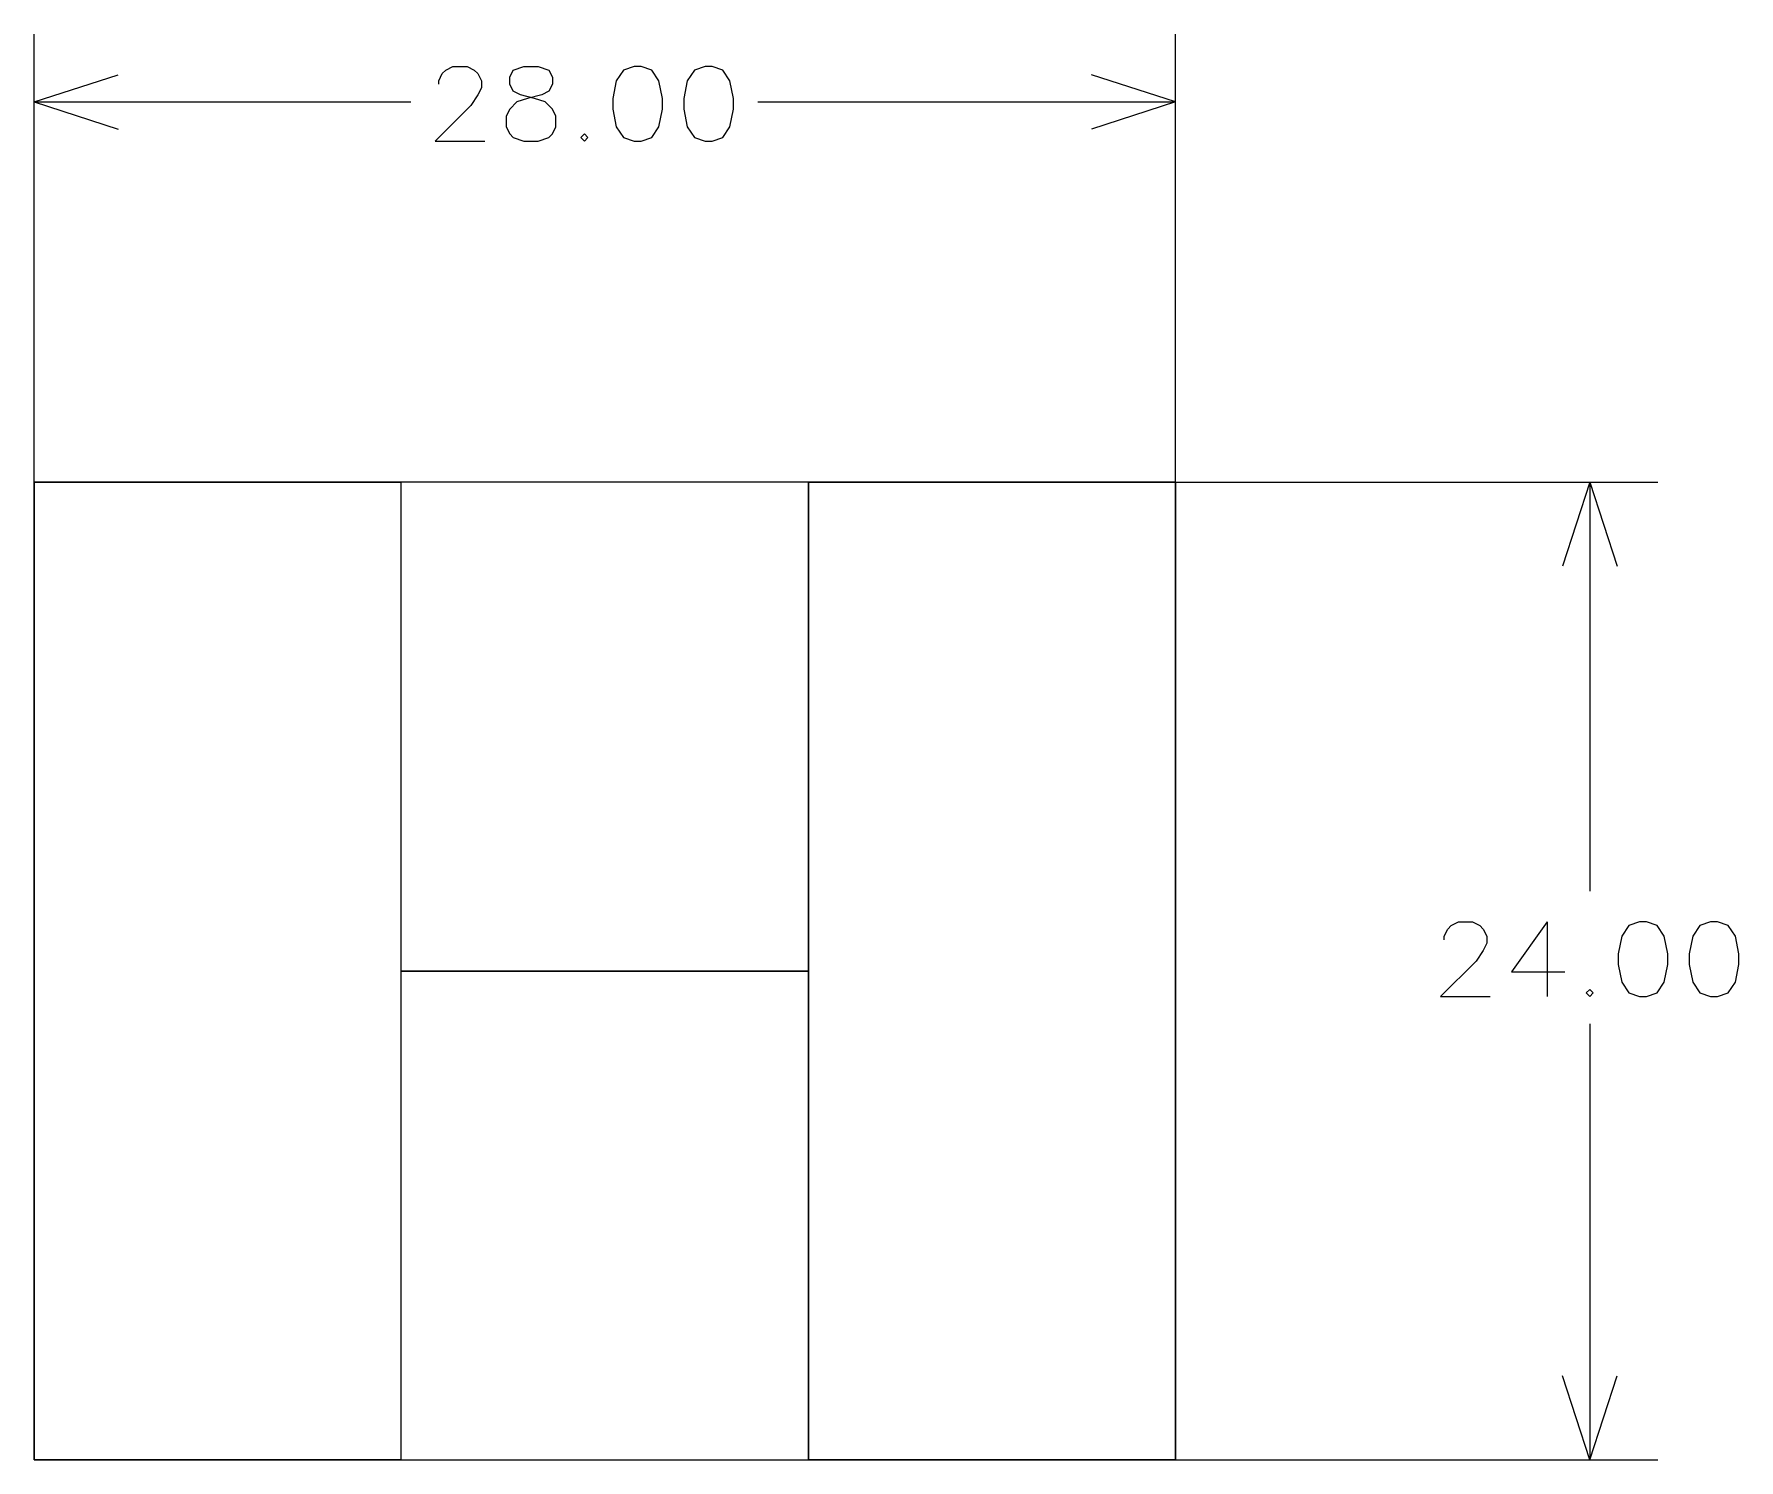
# Model space of a CAD drawing. Extents: x -110 to 4, y -65 to 76.
# Drawn here: x -110.03 to -68.21, y -64.86 to -29.86 of the extents above; entities that cross this region are included whole.
import ezdxf

# ---------------------------------------------------------------- set-up
doc = ezdxf.new("R2010")
doc.units = 0

msp = doc.modelspace()

# ---------------------------------------------------------------- linework, layer by layer
for p, q in [((-110.034584, -40.857652), (-110.034584, -29.857652)), ((-82.034584, -40.857652), (-82.034584, -29.857652)), ((-110.034584, -31.524318), (-107.973962, -30.854781)), ((-100.106554, -31.001591), (-100.019433, -30.827348)), ((-100.019433, -30.827348), (-99.932311, -30.740227)), ((-99.932311, -30.740227), (-99.758069, -30.653106)), ((-99.758069, -30.653106), (-99.409584, -30.653106)), ((-99.409584, -30.653106), (-99.235342, -30.740227)), ((-99.235342, -30.740227), (-99.148221, -30.827348)), ((-99.148221, -30.827348), (-99.061099, -31.001591)), ((-98.36413, -30.91447), (-98.277008, -30.740227)), ((-98.36413, -31.088712), (-98.36413, -30.91447)), ((-98.277008, -30.740227), (-98.015645, -30.653106)), ((-98.015645, -30.653106), (-97.66716, -30.653106)), ((-97.66716, -30.653106), (-97.405796, -30.740227)), ((-97.405796, -30.740227), (-97.318675, -30.91447)), ((-97.318675, -30.91447), (-97.318675, -31.088712)), ((-95.576251, -30.740227), (-95.750493, -31.001591)), ((-95.314887, -30.653106), (-95.576251, -30.740227)), ((-95.140645, -30.653106), (-95.314887, -30.653106)), ((-94.879281, -30.740227), (-95.140645, -30.653106)), ((-94.705039, -31.001591), (-94.879281, -30.740227)), ((-93.833827, -30.740227), (-94.008069, -31.001591)), ((-93.572463, -30.653106), (-93.833827, -30.740227)), ((-93.398221, -30.653106), (-93.572463, -30.653106)), ((-93.136857, -30.740227), (-93.398221, -30.653106)), ((-92.962614, -31.001591), (-93.136857, -30.740227)), ((-82.034584, -31.524318), (-84.095207, -30.854781)), ((-100.106554, -31.088712), (-100.106554, -31.001591)), ((-99.148221, -31.350076), (-99.322463, -31.611439)), ((-99.061099, -31.175833), (-99.148221, -31.350076)), ((-99.061099, -31.001591), (-99.061099, -31.175833)), ((-98.277008, -31.262955), (-98.36413, -31.088712)), ((-98.102766, -31.350076), (-98.277008, -31.262955)), ((-97.754281, -31.437197), (-98.102766, -31.350076)), ((-97.580039, -31.350076), (-97.928524, -31.437197)), ((-97.405796, -31.262955), (-97.580039, -31.350076)), ((-97.318675, -31.088712), (-97.405796, -31.262955)), ((-95.750493, -31.001591), (-95.837614, -31.437197)), ((-94.617917, -31.437197), (-94.705039, -31.001591)), ((-94.008069, -31.001591), (-94.09519, -31.437197)), ((-92.875493, -31.437197), (-92.962614, -31.001591)), ((-110.034584, -31.524318), (-100.788372, -31.524318)), ((-110.034584, -31.524318), (-107.973962, -32.193855)), ((-99.322463, -31.611439), (-100.193675, -32.482652)), ((-98.36413, -31.698561), (-98.451251, -31.872803)), ((-98.189887, -31.524318), (-98.36413, -31.698561)), ((-97.928524, -31.437197), (-98.189887, -31.524318)), ((-97.492917, -31.524318), (-97.754281, -31.437197)), ((-97.318675, -31.698561), (-97.492917, -31.524318)), ((-97.231554, -31.872803), (-97.318675, -31.698561)), ((-95.837614, -31.437197), (-95.837614, -31.698561)), ((-95.837614, -31.698561), (-95.750493, -32.134167)), ((-94.705039, -32.134167), (-94.617917, -31.698561)), ((-94.617917, -31.698561), (-94.617917, -31.437197)), ((-94.09519, -31.437197), (-94.09519, -31.698561)), ((-94.09519, -31.698561), (-94.008069, -32.134167)), ((-92.962614, -32.134167), (-92.875493, -31.698561)), ((-92.875493, -31.698561), (-92.875493, -31.437197)), ((-92.280796, -31.524318), (-82.034584, -31.524318)), ((-82.034584, -31.524318), (-84.095207, -32.193855)), ((-98.451251, -31.872803), (-98.451251, -32.134167)), ((-98.451251, -32.134167), (-98.36413, -32.308409)), ((-97.318675, -32.308409), (-97.231554, -32.134167)), ((-97.231554, -32.134167), (-97.231554, -31.872803)), ((-95.750493, -32.134167), (-95.576251, -32.39553)), ((-94.879281, -32.39553), (-94.705039, -32.134167)), ((-94.008069, -32.134167), (-93.833827, -32.39553)), ((-93.136857, -32.39553), (-92.962614, -32.134167)), ((-100.193675, -32.482652), (-98.973978, -32.482652)), ((-98.36413, -32.308409), (-98.277008, -32.39553)), ((-98.277008, -32.39553), (-98.015645, -32.482652)), ((-98.015645, -32.482652), (-97.66716, -32.482652)), ((-97.66716, -32.482652), (-97.405796, -32.39553)), ((-97.405796, -32.39553), (-97.318675, -32.308409)), ((-96.534584, -32.308409), (-96.621705, -32.39553)), ((-96.621705, -32.39553), (-96.534584, -32.482652)), ((-96.447463, -32.39553), (-96.534584, -32.308409)), ((-96.534584, -32.482652), (-96.447463, -32.39553)), ((-95.576251, -32.39553), (-95.314887, -32.482652)), ((-95.314887, -32.482652), (-95.140645, -32.482652)), ((-95.140645, -32.482652), (-94.879281, -32.39553)), ((-93.833827, -32.39553), (-93.572463, -32.482652)), ((-93.572463, -32.482652), (-93.398221, -32.482652)), ((-93.398221, -32.482652), (-93.136857, -32.39553)), ((-101.034584, -40.857652), (-110.034584, -40.857652)), ((-110.034584, -40.857652), (-101.034584, -40.857652)), ((-110.034584, -64.857652), (-110.034584, -40.857652)), ((-110.034584, -40.857652), (-110.034584, -64.857652)), ((-110.034584, -40.857652), (-110.034584, -40.857652)), ((-110.034584, -40.857652), (-101.034584, -40.857652)), ((-110.034584, -64.857652), (-110.034584, -40.857652)), ((-91.034584, -40.857652), (-101.034584, -40.857652)), ((-101.034584, -40.857652), (-101.034584, -41.057987)), ((-91.034584, -40.857652), (-101.034584, -40.857652)), ((-101.034584, -40.857652), (-101.034584, -41.057987)), ((-91.034584, -40.857652), (-101.034584, -40.857652)), ((-101.034584, -40.857652), (-101.034584, -41.057987)), ((-91.034584, -41.057987), (-91.034584, -40.857652)), ((-91.034584, -40.857652), (-91.034584, -41.057987)), ((-82.034584, -40.857652), (-91.034584, -40.857652)), ((-91.034584, -41.057987), (-91.034584, -40.857652)), ((-82.034584, -40.857652), (-91.034584, -40.857652)), ((-91.034584, -40.857652), (-82.034584, -40.857652)), ((-82.034584, -40.857652), (-82.034584, -40.857652)), ((-82.034584, -40.857652), (-82.034584, -40.857652)), ((-82.034584, -64.857652), (-82.034584, -40.857652)), ((-82.034584, -64.857652), (-82.034584, -40.857652)), ((-82.034584, -40.857652), (-70.201251, -40.857652)), ((-82.034584, -40.857652), (-82.034584, -64.857652)), ((-71.867917, -40.857652), (-72.537454, -42.918274)), ((-71.867917, -40.857652), (-71.867917, -50.899318)), ((-71.867917, -40.857652), (-71.198381, -42.918274)), ((-101.034584, -41.057987), (-101.034584, -41.700192)), ((-101.034584, -41.057987), (-101.034584, -41.700192)), ((-101.034584, -41.057987), (-101.034584, -41.700192)), ((-91.034584, -41.700192), (-91.034584, -41.057987)), ((-91.034584, -41.057987), (-91.034584, -41.700192)), ((-91.034584, -41.700192), (-91.034584, -41.057987)), ((-101.034584, -41.700192), (-101.034584, -42.813705)), ((-101.034584, -41.700192), (-101.034584, -42.813705)), ((-101.034584, -41.700192), (-101.034584, -42.813705)), ((-91.034584, -42.813705), (-91.034584, -41.700192)), ((-91.034584, -41.700192), (-91.034584, -42.813705)), ((-91.034584, -42.813705), (-91.034584, -41.700192)), ((-101.034584, -42.813705), (-101.034584, -44.37237)), ((-101.034584, -42.813705), (-101.034584, -44.37237)), ((-101.034584, -42.813705), (-101.034584, -44.37237)), ((-91.034584, -44.37237), (-91.034584, -42.813705)), ((-91.034584, -42.813705), (-91.034584, -44.37237)), ((-91.034584, -44.37237), (-91.034584, -42.813705)), ((-101.034584, -44.37237), (-101.034584, -46.291134)), ((-101.034584, -44.37237), (-101.034584, -46.291134)), ((-101.034584, -44.37237), (-101.034584, -46.291134)), ((-91.034584, -46.291134), (-91.034584, -44.37237)), ((-91.034584, -44.37237), (-91.034584, -46.291134)), ((-91.034584, -46.291134), (-91.034584, -44.37237)), ((-101.034584, -46.291134), (-101.034584, -48.440515)), ((-101.034584, -46.291134), (-101.034584, -48.440515)), ((-101.034584, -46.291134), (-101.034584, -48.440515)), ((-91.034584, -48.440515), (-91.034584, -46.291134)), ((-91.034584, -46.291134), (-91.034584, -48.440515)), ((-91.034584, -48.440515), (-91.034584, -46.291134)), ((-101.034584, -48.440515), (-101.034584, -50.674095)), ((-101.034584, -48.440515), (-101.034584, -50.674095)), ((-101.034584, -48.440515), (-101.034584, -50.674095)), ((-91.034584, -50.674095), (-91.034584, -48.440515)), ((-91.034584, -48.440515), (-91.034584, -50.674095)), ((-91.034584, -50.674095), (-91.034584, -48.440515)), ((-101.034584, -50.674095), (-101.034584, -52.857652)), ((-101.034584, -50.674095), (-101.034584, -52.857652)), ((-101.034584, -50.674095), (-101.034584, -52.857652)), ((-91.034584, -52.857652), (-91.034584, -50.674095)), ((-91.034584, -50.674095), (-91.034584, -52.857652)), ((-91.034584, -52.857652), (-91.034584, -50.674095)), ((-75.439887, -52.001591), (-75.352766, -51.827348)), ((-75.352766, -51.827348), (-75.265645, -51.740227)), ((-75.265645, -51.740227), (-75.091402, -51.653106)), ((-75.091402, -51.653106), (-74.742917, -51.653106)), ((-74.742917, -51.653106), (-74.568675, -51.740227)), ((-74.568675, -51.740227), (-74.481554, -51.827348)), ((-74.481554, -51.827348), (-74.394433, -52.001591)), ((-72.913372, -51.653106), (-73.784584, -52.872803)), ((-72.913372, -51.653106), (-72.913372, -53.482652)), ((-70.909584, -51.740227), (-71.083827, -52.001591)), ((-70.648221, -51.653106), (-70.909584, -51.740227)), ((-70.473978, -51.653106), (-70.648221, -51.653106)), ((-70.212614, -51.740227), (-70.473978, -51.653106)), ((-70.038372, -52.001591), (-70.212614, -51.740227)), ((-69.16716, -51.740227), (-69.341402, -52.001591)), ((-68.905796, -51.653106), (-69.16716, -51.740227)), ((-68.731554, -51.653106), (-68.905796, -51.653106)), ((-68.47019, -51.740227), (-68.731554, -51.653106)), ((-68.295948, -52.001591), (-68.47019, -51.740227)), ((-75.439887, -52.088712), (-75.439887, -52.001591)), ((-74.394433, -52.175833), (-74.481554, -52.350076)), ((-74.394433, -52.001591), (-74.394433, -52.175833)), ((-71.083827, -52.001591), (-71.170948, -52.437197)), ((-69.951251, -52.437197), (-70.038372, -52.001591)), ((-69.341402, -52.001591), (-69.428524, -52.437197)), ((-68.208827, -52.437197), (-68.295948, -52.001591)), ((-74.655796, -52.611439), (-75.527008, -53.482652)), ((-74.481554, -52.350076), (-74.655796, -52.611439)), ((-71.170948, -52.437197), (-71.170948, -52.698561)), ((-71.170948, -52.698561), (-71.083827, -53.134167)), ((-70.038372, -53.134167), (-69.951251, -52.698561)), ((-69.951251, -52.698561), (-69.951251, -52.437197)), ((-69.428524, -52.437197), (-69.428524, -52.698561)), ((-69.428524, -52.698561), (-69.341402, -53.134167)), ((-68.295948, -53.134167), (-68.208827, -52.698561)), ((-68.208827, -52.698561), (-68.208827, -52.437197)), ((-91.034584, -52.857652), (-101.034584, -52.857652)), ((-101.034584, -52.857652), (-101.034584, -55.041208)), ((-101.034584, -52.857652), (-101.034584, -55.041208)), ((-101.034584, -52.857652), (-91.034584, -52.857652)), ((-101.034584, -52.857652), (-101.034584, -55.041208)), ((-91.034584, -55.041208), (-91.034584, -52.857652)), ((-91.034584, -55.041208), (-91.034584, -52.857652)), ((-91.034584, -52.857652), (-91.034584, -55.041208)), ((-73.784584, -52.872803), (-72.477766, -52.872803)), ((-75.527008, -53.482652), (-74.307311, -53.482652)), ((-71.867917, -53.308409), (-71.955039, -53.39553)), ((-71.955039, -53.39553), (-71.867917, -53.482652)), ((-71.780796, -53.39553), (-71.867917, -53.308409)), ((-71.867917, -53.482652), (-71.780796, -53.39553)), ((-71.083827, -53.134167), (-70.909584, -53.39553)), ((-70.909584, -53.39553), (-70.648221, -53.482652)), ((-70.648221, -53.482652), (-70.473978, -53.482652)), ((-70.473978, -53.482652), (-70.212614, -53.39553)), ((-70.212614, -53.39553), (-70.038372, -53.134167)), ((-69.341402, -53.134167), (-69.16716, -53.39553)), ((-69.16716, -53.39553), (-68.905796, -53.482652)), ((-68.905796, -53.482652), (-68.731554, -53.482652)), ((-68.731554, -53.482652), (-68.47019, -53.39553)), ((-68.47019, -53.39553), (-68.295948, -53.134167)), ((-71.867917, -54.149318), (-71.867917, -64.857652)), ((-101.034584, -55.041208), (-101.034584, -57.274788)), ((-101.034584, -55.041208), (-101.034584, -57.274788)), ((-101.034584, -55.041208), (-101.034584, -57.274788)), ((-91.034584, -57.274788), (-91.034584, -55.041208)), ((-91.034584, -57.274788), (-91.034584, -55.041208)), ((-91.034584, -55.041208), (-91.034584, -57.274788)), ((-101.034584, -57.274788), (-101.034584, -59.424169)), ((-101.034584, -57.274788), (-101.034584, -59.424169)), ((-101.034584, -57.274788), (-101.034584, -59.424169)), ((-91.034584, -59.424169), (-91.034584, -57.274788)), ((-91.034584, -59.424169), (-91.034584, -57.274788)), ((-91.034584, -57.274788), (-91.034584, -59.424169)), ((-101.034584, -59.424169), (-101.034584, -61.342933)), ((-101.034584, -59.424169), (-101.034584, -61.342933)), ((-101.034584, -59.424169), (-101.034584, -61.342933)), ((-91.034584, -61.342933), (-91.034584, -59.424169)), ((-91.034584, -61.342933), (-91.034584, -59.424169)), ((-91.034584, -59.424169), (-91.034584, -61.342933)), ((-101.034584, -61.342933), (-101.034584, -62.901598)), ((-101.034584, -61.342933), (-101.034584, -62.901598)), ((-101.034584, -61.342933), (-101.034584, -62.901598)), ((-91.034584, -62.901598), (-91.034584, -61.342933)), ((-91.034584, -62.901598), (-91.034584, -61.342933)), ((-91.034584, -61.342933), (-91.034584, -62.901598)), ((-101.034584, -62.901598), (-101.034584, -64.015111)), ((-101.034584, -62.901598), (-101.034584, -64.015111)), ((-101.034584, -62.901598), (-101.034584, -64.015111)), ((-91.034584, -64.015111), (-91.034584, -62.901598)), ((-91.034584, -64.015111), (-91.034584, -62.901598)), ((-91.034584, -62.901598), (-91.034584, -64.015111)), ((-71.867917, -64.857652), (-72.537454, -62.797029)), ((-71.867917, -64.857652), (-71.198381, -62.797029)), ((-101.034584, -64.015111), (-101.034584, -64.657316)), ((-101.034584, -64.015111), (-101.034584, -64.657316)), ((-101.034584, -64.015111), (-101.034584, -64.657316)), ((-91.034584, -64.657316), (-91.034584, -64.015111)), ((-91.034584, -64.657316), (-91.034584, -64.015111)), ((-91.034584, -64.015111), (-91.034584, -64.657316)), ((-101.034584, -64.657316), (-101.034584, -64.857652)), ((-101.034584, -64.657316), (-101.034584, -64.857652)), ((-101.034584, -64.657316), (-101.034584, -64.857652)), ((-91.034584, -64.857652), (-91.034584, -64.657316)), ((-91.034584, -64.857652), (-91.034584, -64.657316)), ((-91.034584, -64.657316), (-91.034584, -64.857652)), ((-101.034584, -64.857652), (-110.034584, -64.857652)), ((-110.034584, -64.857652), (-101.034584, -64.857652)), ((-101.034584, -64.857652), (-110.034584, -64.857652)), ((-101.034584, -64.857652), (-91.034584, -64.857652)), ((-101.034584, -64.857652), (-91.034584, -64.857652)), ((-101.034584, -64.857652), (-91.034584, -64.857652)), ((-91.034584, -64.857652), (-82.034584, -64.857652)), ((-91.034584, -64.857652), (-82.034584, -64.857652)), ((-82.034584, -64.857652), (-91.034584, -64.857652)), ((-82.034584, -64.857652), (-82.034584, -64.857652)), ((-82.034584, -64.857652), (-70.201251, -64.857652))]:
    msp.add_line(p, q)

doc.saveas('drawing.dxf')
